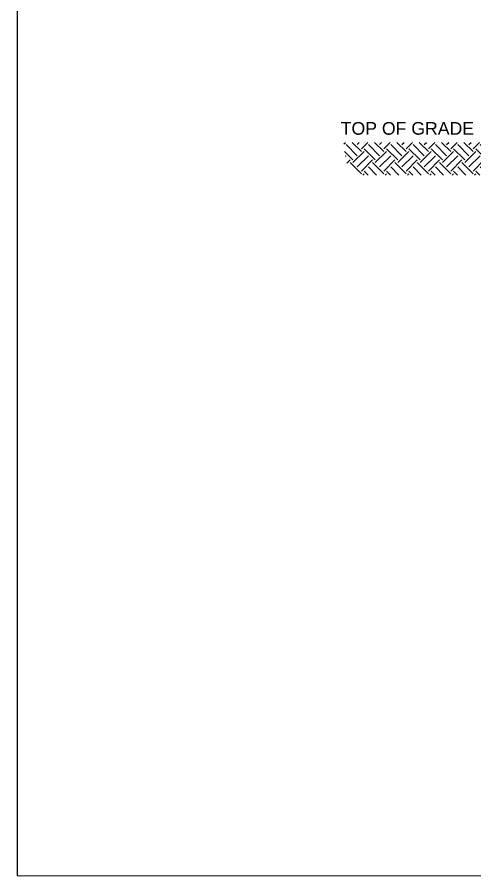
# Model space of a CAD drawing. Header units: feet. Extents: x -208 to 2089, y -974 to 342.
# Drawn here: x 595.8 to 668.2, y -0.1 to 135.9 of the extents above; entities that cross this region are included whole.
import ezdxf

# ---------------------------------------------------------------- set-up
doc = ezdxf.new("R2010")
doc.units = ezdxf.units.FT
doc.header["$MEASUREMENT"] = 0
doc.layers.get('Defpoints').update_dxf_attribs({"color": 5})
doc.layers.add('G-ANNO-TEXT', color=1, linetype='Continuous')
doc.layers.add('SOIL', color=254, linetype='Continuous')
doc.styles.add('NEI-A', font='arial.ttf', dxfattribs={"height": 0.1})

msp = doc.modelspace()

# ---------------------------------------------------------------- hatches: boundary and pattern name
at = {"layer": 'SOIL'}
h = msp.add_hatch(dxfattribs=at)
h.set_pattern_fill('EARTH', color=256, scale=10, angle=45)
h.set_pattern_definition([(45, (81.05197374043473, -394.0520976936), (0, 3.535533905932738), [2.5, -2.5]), (45, (80.38906113324174, -393.3891850859413), (0, 3.535533905932738), [2.5, -2.5]), (45, (79.72614852604875, -392.7262724787483), (0, 3.535533905932738), [2.5, -2.5]), (135, (79.72614852604875, -392.2843307406197), (-3.535533905932738, 2.220446049250313e-16), [2.5, -2.5]), (135, (80.38906113324174, -391.621418132961), (-3.535533905932738, 2.220446049250313e-16), [2.5, -2.5]), (135, (81.05197374043473, -390.958505525768), (-3.535533905932738, 2.220446049250313e-16), [2.5, -2.5])])
h.paths.add_polyline_path([(679.2052621206776, 116.0698297572767), (679.2052621206776, 110.8948869616238), (649.5045805600048, 110.8948869616238), (648.0230487891049, 112.4982307138366), (647.618975821747, 114.4498581415487), (647.4619136693464, 116.0698297572767)])

# ---------------------------------------------------------------- linework, layer by layer
at = {"layer": 'Defpoints'}
msp.add_lwpolyline([(595.8155424629276, 327.9999997520062), (595.8155424629276, -5.684341886080801e-14), (889.0375644181844, -0.05676613619166915), (888.9575633534517, 327.9432336158146)], close=True, dxfattribs=at)

# ---------------------------------------------------------------- texts
at = {"layer": 'G-ANNO-TEXT', "insert": (657.5589472352103, 118.2679929960964), "char_height": 2, "width": 27.87264035170301, "attachment_point": 5, "style": 'NEI-A'}
msp.add_mtext('TOP OF GRADE', dxfattribs=at)

doc.saveas('drawing.dxf')
